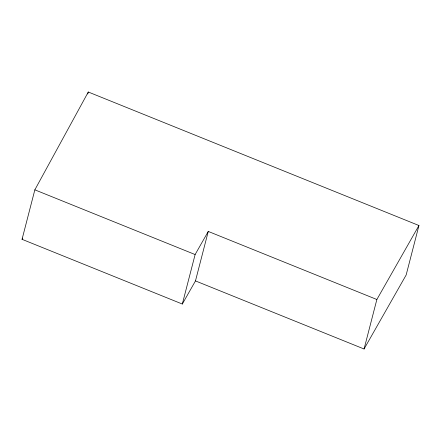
<?xml version="1.0" encoding="UTF-8"?>
<svg xmlns="http://www.w3.org/2000/svg" width="441" height="441" viewBox="0 0 441 441"><rect width="100%" height="100%" fill="white"/><g stroke="black" fill="none" stroke-linecap="round" stroke-linejoin="round"><path stroke-width="0.66" d="M22.05 239.32L34.85 189.834L88.294 92.009L418.95 225.516L406.15 275.002L364.068 348.991L195.473 280.917L182.32 304.036L22.05 239.32L22.712 238.112M87.787 93.988L88.294 92.009M182.32 304.036L195.12 254.551L208.268 231.431L376.862 299.505L418.95 225.516M195.473 280.917L208.268 231.431M364.068 348.991L376.862 299.505M34.85 189.834L195.12 254.551"/></g></svg>
